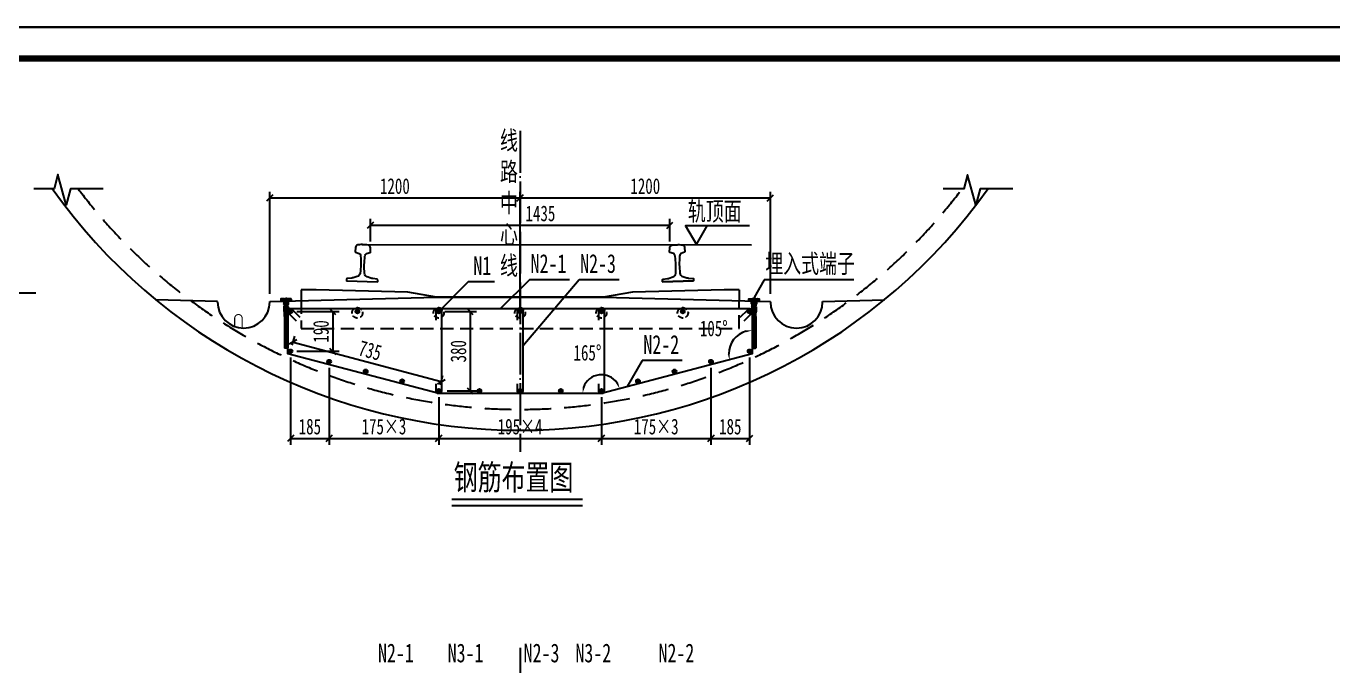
# Model space of a CAD drawing. Header units: millimetres. Extents: x 751 to 23969, y -17237 to -4028.
# Drawn here: x 6586 to 12849, y -11384 to -8317 of the extents above; entities that cross this region are included whole.
import ezdxf
from ezdxf.enums import TextEntityAlignment as Align

# ---------------------------------------------------------------- set-up
doc = ezdxf.new("R2010")
doc.units = ezdxf.units.MM
for name, pattern in [('CENTER', [4.1, 3, -0.5, 0.1, -0.5]), ('DASHED', [19.05, 12.7, -6.35]), ('DOTE', [2.42, 2, -0.2, 0.02, -0.2])]:
    doc.linetypes.add(name, pattern=pattern)
doc.layers.get('Defpoints').update_dxf_attribs({"color": 250})
for name, color, linetype in [('DOT', 6, 'DOTE'), ('GesoftDrawFrameFrameBlockLayer', 7, 'Continuous'), ('GesoftDrawFrameInLineLayer', 85, 'Continuous'), ('GesoftDrawFrameOutLineLayer', 180, 'Continuous'), ('GesoftDrawFrameTitleLayer', 7, 'Continuous'), ('标注', 3, 'Continuous'), ('粗实线', 4, 'Continuous'), ('钢筋', 4, 'Continuous')]:
    doc.layers.add(name, color=color, linetype=linetype)
doc.styles.add('宋体', font='SimSun.ttf', dxfattribs={"width": 0.7})
doc.styles.add('宋体样式', font='SimSun.ttf', dxfattribs={"width": 0.8})
doc.styles.add('条形码', font='BC_C39.FBC', dxfattribs={"height": 11})
doc.dimstyles.new('1比30', dxfattribs={"dimscale": 30, "dimtxt": 2.5, "dimasz": 1, "dimexe": 1, "dimexo": 1, "dimtad": 3, "dimdec": 0, "dimzin": 0, "dimdsep": 46, "dimtxsty": '宋体', "dimblk": 'OBLIQUE', "dimcen": 0.09, "dimadec": 0, "dimazin": 0, "dimtfac": 1, "dimtdec": 0, "dimtofl": 0, "dimtmove": 0, "dimatfit": 3, "dimfxl": 0, "dimtolj": 1, "dimtzin": 0, "dimarcsym": 0})

# ---------------------------------------------------------------- blocks, each defined once
blk = doc.blocks.new('Sleeper')
for p, q in [((-1050, 35.5), (-1050, -16.25)), ((1050, 35.5), (1050, -16.25))]:
    blk.add_line(p, q)
blk.add_lwpolyline([(1050, 35.5), (978, 35.5), (538, 24.5), (400, 0), (0, 0), (-400, 0), (-538, 24.5), (-978, 35.5), (-1050, 35.5)])
at = {"linetype": 'DASHED', "ltscale": 5}
blk.add_lwpolyline([(-1050, -16.25), (-1050, -150), (0, -150), (1050, -150), (1050, -16.25)], dxfattribs=at)
at = {"linetype": 'DASHED', "ltscale": 2}
for centre in [(-780, -75), (-390, -75), (0, -75), (390, -75), (780, -75)]:
    blk.add_circle(centre, 25, dxfattribs=at)
blk = doc.blocks.new('埋入式端子-2')
at = {"color": 2, "linetype": 'CENTER', "ltscale": 10}
blk.add_line((0, 0), (0, -242.2), dxfattribs=at)
at = {"color": 2, "ltscale": 0.03}
for p, q in [((-25, -6.9), (-25, -12.4)), ((-19.7, -13.9), (-25, -8.6)), ((-23.4, -13.9), (-25, -12.3)), ((-21, -5.9), (-24, -5.9)), ((-15, -14.9), (-24, -5.9)), ((-23.5, -13.9), (-17.5, -13.9)), ((-21, -6.2), (-21, -5.9)), ((-19.5, -6.7), (-20.5, -6.7)), ((-19.5, -5.9), (-19.5, -6.7)), ((-16.5, -5.9), (-19.5, -5.9)), ((-8.5, -17.7), (-19.5, -6.7)), ((-17.5, -13.9), (-17.5, -13.9)), ((-16.5, -6), (-16.6, -5.9)), ((-16.5, -6.7), (-16.5, -5.9)), ((-15.5, -6.7), (-16.5, -6.7)), ((-16.5, -14.9), (-13.5, -14.9)), ((-8.5, -14), (-15.8, -6.7)), ((-15, -5.9), (-15, -6.2)), ((-8.5, -5.9), (-15, -5.9)), ((-8.5, -10.3), (-12.9, -5.9)), ((-11.5, -16.9), (-11.5, -29.4)), ((-8.5, -21.4), (-11.5, -18.4)), ((-7.4, -26.2), (-11.5, -22.1)), ((0, -37.3), (-11.5, -25.8)), ((-10.2, -30.9), (-11.5, -29.5)), ((-10.7, -45.6), (-10.7, -64.6)), ((0, -59.6), (-10.7, -48.9)), ((0, -63.3), (-10.7, -52.6)), ((0, -67), (-10.7, -56.3)), ((0, -70.7), (-10.7, -60)), ((10.2, -66.1), (-10.6, -45.2)), ((-10, -30.9), (-9.9, -30.9)), ((0, -52.2), (-9.3, -42.8)), ((-8.5, -6.5), (-9.2, -5.9)), ((0, -48.5), (-8.6, -39.8)), ((-7.4, -7), (-8.5, -5.9)), ((-8.5, -23.9), (-8.5, -5.9)), ((8.5, -23.9), (-8.5, -23.9)), ((-8.4, -32.4), (-8.4, -38.5)), ((0, -41), (-8.4, -32.7)), ((0, -44.7), (-8.4, -36.4)), ((-7.4, -28.9), (-7.4, -7)), ((-7.4, -7), (7.4, -7)), ((0, -34.3), (-7.4, -28.9)), ((7.4, -28.9), (-7.4, -28.9)), ((7.4, -28.9), (0, -34.3)), ((10.7, -48), (0, -37.3)), ((10.7, -51.7), (0, -41)), ((10.7, -55.4), (0, -44.7)), ((10.7, -59.1), (0, -48.5)), ((10.7, -62.9), (0, -52.2)), ((9, -68.6), (0, -59.6)), ((9.4, -43), (0.4, -34)), ((8.4, -38.2), (2.5, -32.4)), ((8.4, -34.5), (4.7, -30.9)), ((8.8, -31.3), (6.8, -29.3)), ((8.5, -5.9), (7.4, -7)), ((7.4, -7), (7.4, -28.9)), ((11.3, -30.1), (7.4, -26.2)), ((8.4, -38.5), (8.4, -32.4)), ((24, -5.9), (8.5, -5.9)), ((8.5, -23.9), (8.5, -5.9)), ((14.7, -14.9), (8.5, -8.7)), ((11.8, -15.8), (8.5, -12.4)), ((11.5, -19.1), (8.5, -16.1)), ((11.5, -22.8), (8.5, -19.8)), ((11.5, -26.5), (8.5, -23.5)), ((17.5, -14), (9.4, -5.9)), ((9.9, -30.9), (10, -30.9)), ((10.7, -45.6), (10.7, -64.6)), ((11.5, -29.4), (11.5, -16.9)), ((21, -13.8), (13.1, -5.9)), ((13.5, -14.9), (16.5, -14.9)), ((21, -10.1), (16.8, -5.9)), ((17.5, -13.9), (23.5, -13.9)), ((25, -6.7), (21, -6.7)), ((21, -6.9), (21, -13.9)), ((25, -7), (21, -7)), ((25, -12.4), (25, -6.9)), ((0, -74.4), (-10.7, -63.8)), ((0, -78.2), (-8.9, -69.3)), ((-8.4, -124.2), (-8.8, -123.8)), ((-8.4, -91.1), (-8.4, -72)), ((0, -81.9), (-8.4, -73.5)), ((0, -85.6), (-8.4, -77.2)), ((0, -89.3), (-8.4, -80.9)), ((8.4, -101.4), (-8.4, -84.7)), ((8.4, -105.1), (-8.4, -88.4)), ((-8.4, -91.1), (-8.4, -97.8)), ((-3.2, -97.2), (-8.4, -92.1)), ((8.4, -108.8), (-8.4, -92.1)), ((0, -104.1), (-8.4, -95.8)), ((-8.4, -97.8), (-8.4, -241.2)), ((0, -107.9), (-8.4, -99.5)), ((0, -111.6), (-8.4, -103.2)), ((0, -115.3), (-8.4, -106.9)), ((0, -119), (-8.4, -110.6)), ((0, -122.7), (-8.4, -114.4)), ((0, -126.4), (-8.4, -118.1)), ((0, -130.1), (-8.4, -121.8)), ((0, -100.4), (-0.4, -100)), ((8.4, -71.7), (0, -63.3)), ((8.4, -75.4), (0, -67)), ((8.4, -79.1), (0, -70.7)), ((8.4, -82.8), (0, -74.4)), ((8.4, -86.5), (0, -78.2)), ((8.4, -90.2), (0, -81.9)), ((7.6, -93.2), (0, -85.6)), ((8.4, -97.6), (0, -89.3)), ((0.6, -93.6), (0, -93)), ((8.4, -112.5), (0, -104.1)), ((8.4, -116.2), (0, -107.9)), ((8.4, -119.9), (0, -111.6)), ((8.4, -123.6), (0, -115.3)), ((8.4, -127.3), (0, -119)), ((8.4, -131.1), (0, -122.7)), ((8.4, -105.1), (0.9, -97.6)), ((8.4, -101.4), (3.3, -96.3)), ((8.4, -72), (8.4, -91.1)), ((8.4, -91.1), (8.4, -241.2)), ((0, -133.8), (-8.4, -125.5)), ((0, -137.6), (-8.4, -129.2)), ((8.4, -149.6), (-8.4, -132.9)), ((8.4, -153.3), (-8.4, -136.6)), ((8.4, -157), (-8.4, -140.3)), ((8.4, -160.8), (-8.4, -144.1)), ((8.4, -164.5), (-8.4, -147.8)), ((-8.4, -150.5), (-8.4, -157.2)), ((-3.2, -156.6), (-8.4, -151.5)), ((8.4, -168.2), (-8.4, -151.5)), ((0, -163.5), (-8.4, -155.2)), ((0, -167.3), (-8.4, -158.9)), ((0, -171), (-8.4, -162.6)), ((0, -174.7), (-8.4, -166.3)), ((0, -178.4), (-8.4, -170)), ((0, -182.1), (-8.4, -173.8)), ((0, -185.8), (-8.4, -177.5)), ((0, -189.5), (-8.4, -181.2)), ((0, -193.2), (-8.4, -184.9)), ((0, -159.8), (-0.4, -159.4)), ((8.4, -134.8), (0, -126.4)), ((8.4, -138.5), (0, -130.1)), ((8.4, -142.2), (0, -133.8)), ((8.4, -145.9), (0, -137.6)), ((7.6, -152.6), (0, -145)), ((0.6, -153), (0, -152.4)), ((8.4, -171.9), (0, -163.5)), ((8.4, -175.6), (0, -167.3)), ((8.4, -179.3), (0, -171)), ((8.4, -183), (0, -174.7)), ((8.4, -186.7), (0, -178.4)), ((8.4, -190.5), (0, -182.1)), ((8.4, -194.2), (0, -185.8)), ((8.4, -164.5), (0.9, -157)), ((8.4, -160.8), (3.3, -155.7)), ((8.4, -150.5), (8.4, -157.6)), ((0, -196.9), (-8.4, -188.6)), ((8.4, -209), (-8.4, -192.3)), ((8.4, -212.7), (-8.4, -196)), ((8.4, -216.4), (-8.4, -199.7)), ((8.4, -220.1), (-8.4, -203.4)), ((8.4, -223.9), (-8.4, -207.2)), ((-8.4, -209.9), (-8.4, -216.6)), ((-3.2, -216), (-8.4, -210.9)), ((8.4, -227.6), (-8.4, -210.9)), ((0, -222.9), (-8.4, -214.6)), ((0, -226.6), (-8.4, -218.3)), ((8.4, -238.7), (-8.4, -222)), ((7.2, -241.2), (-8.4, -225.7)), ((3.4, -241.2), (-8.4, -229.4)), ((0, -241.5), (-8.4, -233.1)), ((-4, -241.2), (-8.4, -236.9)), ((8.3, -241.2), (-8.4, -241.2)), ((-8.4, -241.2), (-7.4, -242.2)), ((7.3, -242.2), (-7.4, -242.2)), ((0, -219.2), (-0.4, -218.8)), ((8.4, -197.9), (0, -189.5)), ((8.4, -201.6), (0, -193.2)), ((8.4, -205.3), (0, -196.9)), ((7.6, -212), (0, -204.4)), ((0.6, -212.4), (0, -211.8)), ((8.4, -231.3), (0, -222.9)), ((8.4, -235), (0, -226.6)), ((8.4, -223.9), (0.9, -216.4)), ((8.3, -241.2), (7.3, -242.2))]:
    blk.add_line(p, q, dxfattribs=at)
at = {"color": 2}
for p, q in [((-19.5, -5.9), (-21, -5.9)), ((-16.5, -5.9), (-15, -5.9)), ((-15, -5.9), (-15, -5.9)), ((-8.5, -5.9), (8.5, -5.9)), ((17.5, -13.9), (17.5, -13.9))]:
    blk.add_line(p, q, dxfattribs=at)
at = {"color": 2, "ltscale": 0.03}
for centre, radius, start, end in [((-24, -6.9), 1, 90, 180), ((-23.5, -12.4), 1.5, 180, 270), ((-20.5, -6.2), 0.5, 180, 270), ((-16.5, -13.9), 1, 180, 270), ((-15.5, -6.2), 0.5, 270, 0), ((-13.5, -16.9), 2, 0, 90), ((-10, -29.4), 1.5, 180, 270), ((-9.9, -32.4), 1.5, 0, 90), ((9.9, -32.4), 1.5, 90, 180), ((10, -29.4), 1.5, 270, 0), ((9.1, -45.6), 1.6, 0, 38.31252), ((13.5, -16.9), 2, 90, 180), ((16.5, -13.9), 1, 270, 0), ((20, -6.9), 1, 0, 90), ((23.5, -12.4), 1.5, 270, 0), ((24, -6.9), 1, 0, 90), ((8.3, -64.6), 2.4, 323.44685, 0)]:
    blk.add_arc(centre, radius, start, end, dxfattribs=at)
at = {"color": 2}
for centre, radius, start, end in [((-9.1, -45.6), 1.6, 141.68748, 180), ((-8.3, -64.6), 2.4, 180, 216.55315)]:
    blk.add_arc(centre, radius, start, end, dxfattribs=at)
at = {"color": 2, "ltscale": 0.03}
for points in [[(-10.3, -44.6), (-8.8, -42.7), (-8.9, -40.6), (-8.4, -38.5)], [(10.3, -44.6), (8.8, -42.7), (8.9, -40.6), (8.4, -38.5)], [(-10.2, -66), (-8.8, -67.9), (-8.9, -70), (-8.4, -72)], [(10.2, -66), (8.8, -67.9), (8.9, -70), (8.4, -72)]]:
    blk.add_open_spline(points, degree=3, dxfattribs=at)
blk = doc.blocks.new('_Oblique')
at = {"color": 0, "linetype": 'ByBlock', "lineweight": -2}
blk.add_line((-0.5, -0.5), (0.5, 0.5), dxfattribs=at)
blk = doc.blocks.new('*D18')
at = {"layer": 'Defpoints', "color": 0, "transparency": 16777216}
for p in [(8563.8, -9685.6), (8573.8, -10065.7), (8714.7, -10065.7)]:
    blk.add_point(p, dxfattribs=at)
at = {"layer": '标注', "color": 0, "lineweight": -2, "transparency": 16777216}
for p, q in [((8593.8, -9685.6), (8744.7, -9685.6)), ((8714.7, -9685.6), (8714.7, -10065.7)), ((8603.8, -10065.7), (8744.7, -10065.7))]:
    blk.add_line(p, q, dxfattribs=at)
at = {"layer": '标注', "color": 0, "lineweight": -2, "transparency": 16777216, "xscale": 30, "yscale": 30, "zscale": 30}
for p, rotation in [((8714.7, -9685.6), 90), ((8714.7, -10065.7), 270)]:
    blk.add_blockref('_Oblique', p, dxfattribs=dict(at, rotation=rotation))
at = {"layer": '标注', "color": 0, "transparency": 16777216, "insert": (8658.4, -9875.7), "char_height": 75, "attachment_point": 5, "rotation": 90, "style": '宋体'}
blk.add_mtext('\\A1;380', dxfattribs=at)
blk = doc.blocks.new('*D10')
at = {"layer": 'Defpoints', "color": 0, "transparency": 16777216}
for p in [(8953.8, -9140.6), (7753.8, -9630.6), (8953.8, -9630.6)]:
    blk.add_point(p, dxfattribs=at)
at = {"layer": '标注', "color": 0, "lineweight": -2, "transparency": 16777216}
for p, q in [((7753.8, -9600.6), (7753.8, -9110.6)), ((7753.8, -9140.6), (8953.8, -9140.6)), ((8953.8, -9600.6), (8953.8, -9110.6))]:
    blk.add_line(p, q, dxfattribs=at)
at = {"layer": '标注', "color": 0, "lineweight": -2, "transparency": 16777216, "xscale": 30, "yscale": 30, "zscale": 30, "rotation": 180}
blk.add_blockref('_Oblique', (7753.8, -9140.6), dxfattribs=at)
at = {"layer": '标注', "color": 0, "lineweight": -2, "transparency": 16777216, "xscale": 30, "yscale": 30, "zscale": 30}
blk.add_blockref('_Oblique', (8953.8, -9140.6), dxfattribs=at)
at = {"layer": '标注', "color": 0, "transparency": 16777216, "insert": (8353.8, -9084.3), "char_height": 75, "attachment_point": 5, "style": '宋体'}
blk.add_mtext('\\A1;1200', dxfattribs=at)
blk = doc.blocks.new('*D20')
at = {"layer": 'Defpoints', "color": 0, "transparency": 16777216}
for p in [(10153.8, -9140.6), (10153.8, -9630.6), (8953.8, -9741.8)]:
    blk.add_point(p, dxfattribs=at)
at = {"layer": '标注', "color": 0, "lineweight": -2, "transparency": 16777216}
for p, q in [((8953.8, -9711.8), (8953.8, -9110.6)), ((8953.8, -9140.6), (10153.8, -9140.6)), ((10153.8, -9600.6), (10153.8, -9110.6))]:
    blk.add_line(p, q, dxfattribs=at)
at = {"layer": '标注', "color": 0, "lineweight": -2, "transparency": 16777216, "xscale": 30, "yscale": 30, "zscale": 30, "rotation": 180}
blk.add_blockref('_Oblique', (8953.8, -9140.6), dxfattribs=at)
at = {"layer": '标注', "color": 0, "lineweight": -2, "transparency": 16777216, "xscale": 30, "yscale": 30, "zscale": 30}
blk.add_blockref('_Oblique', (10153.8, -9140.6), dxfattribs=at)
at = {"layer": '标注', "color": 0, "transparency": 16777216, "insert": (9553.8, -9084.3), "char_height": 75, "attachment_point": 5, "style": '宋体'}
blk.add_mtext('\\A1;1200', dxfattribs=at)
blk = doc.blocks.new('*D14')
at = {"layer": 'Defpoints', "color": 0, "transparency": 16777216}
for p in [(9671.4, -9271.4), (8236.3, -9379.8), (9671.4, -9379.8)]:
    blk.add_point(p, dxfattribs=at)
at = {"layer": '标注', "color": 0, "lineweight": -2, "transparency": 16777216}
for p, q in [((8236.3, -9349.8), (8236.3, -9241.4)), ((9671.4, -9349.8), (9671.4, -9241.4)), ((8236.3, -9271.4), (9671.4, -9271.4))]:
    blk.add_line(p, q, dxfattribs=at)
at = {"layer": '标注', "color": 0, "lineweight": -2, "transparency": 16777216, "xscale": 30, "yscale": 30, "zscale": 30, "rotation": 180}
blk.add_blockref('_Oblique', (8236.3, -9271.4), dxfattribs=at)
at = {"layer": '标注', "color": 0, "lineweight": -2, "transparency": 16777216, "xscale": 30, "yscale": 30, "zscale": 30}
blk.add_blockref('_Oblique', (9671.4, -9271.4), dxfattribs=at)
at = {"layer": '标注', "color": 0, "transparency": 16777216, "insert": (9051.3, -9215.2), "char_height": 75, "attachment_point": 5, "style": '宋体'}
blk.add_mtext('\\A1;1435', dxfattribs=at)
blk = doc.blocks.new('*D44')
at = {"layer": 'Defpoints', "color": 0, "transparency": 16777216}
for p in [(10066.8, -9888.7), (9375.1, -9993.7), (8953.8, -10078.8), (9343.8, -10078.8), (9343.8, -10078.8)]:
    blk.add_point(p, dxfattribs=at)
at = {"layer": '标注', "color": 0, "lineweight": -2, "transparency": 16777216}
blk.add_arc((9343.8, -10078.8), 90.7, 33.77291, 160.95621, dxfattribs=at)
at = {"layer": '标注', "color": 0, "transparency": 16777216}
for points in [[(9263.1, -10050), (9253.2, -10048.4), (9253.2, -10078.8)], [(9423.8, -10026.3), (9414.6, -10030.4), (9431.5, -10055.7)]]:
    blk.add_solid(points, dxfattribs=at)
at = {"layer": '标注', "color": 0, "transparency": 16777216, "insert": (9276.7, -9883.3), "char_height": 75, "attachment_point": 5, "style": '宋体'}
blk.add_mtext('\\A1;165°', dxfattribs=at)
blk = doc.blocks.new('*D47')
at = {"layer": 'Defpoints', "color": 0, "transparency": 16777216}
for p in [(7853.8, -9685.6), (7853.8, -9875.7), (8056.1, -9875.7)]:
    blk.add_point(p, dxfattribs=at)
at = {"layer": '标注', "color": 0, "lineweight": -2, "transparency": 16777216}
for p, q in [((7883.8, -9685.6), (8086.1, -9685.6)), ((8056.1, -9685.6), (8056.1, -9875.7)), ((7883.8, -9875.7), (8086.1, -9875.7))]:
    blk.add_line(p, q, dxfattribs=at)
at = {"layer": '标注', "color": 0, "lineweight": -2, "transparency": 16777216, "xscale": 30, "yscale": 30, "zscale": 30}
for p, rotation in [((8056.1, -9685.6), 90), ((8056.1, -9875.7), 270)]:
    blk.add_blockref('_Oblique', p, dxfattribs=dict(at, rotation=rotation))
at = {"layer": '标注', "color": 0, "transparency": 16777216, "insert": (7999.9, -9780.7), "char_height": 75, "attachment_point": 5, "rotation": 90, "style": '宋体'}
blk.add_mtext('\\A1;190', dxfattribs=at)
blk = doc.blocks.new('*D48')
at = {"layer": 'Defpoints', "color": 0, "transparency": 16777216}
for p in [(10066.8, -9685.6), (10002.2, -9796), (10066.8, -9888.7), (10066.8, -9888.7), (9343.8, -10078.8)]:
    blk.add_point(p, dxfattribs=at)
at = {"layer": '标注', "color": 0, "lineweight": -2, "transparency": 16777216}
blk.add_arc((10066.8, -9888.7), 113, 105.25894, 179.47018, dxfattribs=at)
at = {"layer": '标注', "color": 0, "transparency": 16777216}
for points in [[(10036.4, -9774.7), (10037.8, -9784.7), (10066.8, -9775.7)], [(9958.8, -9887), (9948.9, -9888.3), (9957.6, -9917.4)]]:
    blk.add_solid(points, dxfattribs=at)
at = {"layer": '标注', "color": 0, "transparency": 16777216, "insert": (9882.3, -9766.8), "char_height": 75, "attachment_point": 5, "style": '宋体'}
blk.add_mtext('\\A1;105°', dxfattribs=at)
blk = doc.blocks.new('*D51')
at = {"layer": 'Defpoints', "color": 0, "transparency": 16777216}
for p in [(10053.8, -9875.7), (9868.8, -9925.6), (10053.8, -10293.7)]:
    blk.add_point(p, dxfattribs=at)
at = {"layer": '标注', "color": 0, "lineweight": -2, "transparency": 16777216}
for p, q in [((9868.8, -9955.6), (9868.8, -10323.7)), ((10053.8, -9905.7), (10053.8, -10323.7)), ((9868.8, -10293.7), (10053.8, -10293.7))]:
    blk.add_line(p, q, dxfattribs=at)
at = {"layer": '标注', "color": 0, "lineweight": -2, "transparency": 16777216, "xscale": 30, "yscale": 30, "zscale": 30, "rotation": 180}
blk.add_blockref('_Oblique', (9868.8, -10293.7), dxfattribs=at)
at = {"layer": '标注', "color": 0, "lineweight": -2, "transparency": 16777216, "xscale": 30, "yscale": 30, "zscale": 30}
blk.add_blockref('_Oblique', (10053.8, -10293.7), dxfattribs=at)
at = {"layer": '标注', "color": 0, "transparency": 16777216, "insert": (9961.3, -10237.4), "char_height": 75, "attachment_point": 5, "style": '宋体'}
blk.add_mtext('\\A1;185', dxfattribs=at)
blk = doc.blocks.new('*D52')
at = {"layer": 'Defpoints', "color": 0, "transparency": 16777216}
for p in [(7853.8, -9875.7), (8038.8, -9925.6), (8038.8, -10293.7)]:
    blk.add_point(p, dxfattribs=at)
at = {"layer": '标注', "color": 0, "lineweight": -2, "transparency": 16777216}
for p, q in [((7853.8, -9905.7), (7853.8, -10323.7)), ((8038.8, -9955.6), (8038.8, -10323.7)), ((7853.8, -10293.7), (8038.8, -10293.7))]:
    blk.add_line(p, q, dxfattribs=at)
at = {"layer": '标注', "color": 0, "lineweight": -2, "transparency": 16777216, "xscale": 30, "yscale": 30, "zscale": 30, "rotation": 180}
blk.add_blockref('_Oblique', (7853.8, -10293.7), dxfattribs=at)
at = {"layer": '标注', "color": 0, "lineweight": -2, "transparency": 16777216, "xscale": 30, "yscale": 30, "zscale": 30}
blk.add_blockref('_Oblique', (8038.8, -10293.7), dxfattribs=at)
at = {"layer": '标注', "color": 0, "transparency": 16777216, "insert": (7946.3, -10237.4), "char_height": 75, "attachment_point": 5, "style": '宋体'}
blk.add_mtext('\\A1;185', dxfattribs=at)
blk = doc.blocks.new('*D53')
at = {"layer": 'Defpoints', "color": 0, "transparency": 16777216}
for p in [(8038.8, -9925.6), (8563.8, -10065.7), (8563.8, -10293.7)]:
    blk.add_point(p, dxfattribs=at)
at = {"layer": '标注', "color": 0, "lineweight": -2, "transparency": 16777216}
for p, q in [((8038.8, -9955.6), (8038.8, -10323.7)), ((8563.8, -10095.7), (8563.8, -10323.7)), ((8038.8, -10293.7), (8563.8, -10293.7))]:
    blk.add_line(p, q, dxfattribs=at)
at = {"layer": '标注', "color": 0, "lineweight": -2, "transparency": 16777216, "xscale": 30, "yscale": 30, "zscale": 30, "rotation": 180}
blk.add_blockref('_Oblique', (8038.8, -10293.7), dxfattribs=at)
at = {"layer": '标注', "color": 0, "lineweight": -2, "transparency": 16777216, "xscale": 30, "yscale": 30, "zscale": 30}
blk.add_blockref('_Oblique', (8563.8, -10293.7), dxfattribs=at)
at = {"layer": '标注', "color": 0, "transparency": 16777216, "insert": (8301.3, -10237.4), "char_height": 75, "attachment_point": 5, "style": '宋体'}
blk.add_mtext('\\A1;175×3', dxfattribs=at)
blk = doc.blocks.new('*D54')
at = {"layer": 'Defpoints', "color": 0, "transparency": 16777216}
for p in [(8563.8, -10065.7), (9343.8, -10065.7), (9343.8, -10293.7)]:
    blk.add_point(p, dxfattribs=at)
at = {"layer": '标注', "color": 0, "lineweight": -2, "transparency": 16777216}
for p, q in [((8563.8, -10095.7), (8563.8, -10323.7)), ((9343.8, -10095.7), (9343.8, -10323.7)), ((8563.8, -10293.7), (9343.8, -10293.7))]:
    blk.add_line(p, q, dxfattribs=at)
at = {"layer": '标注', "color": 0, "lineweight": -2, "transparency": 16777216, "xscale": 30, "yscale": 30, "zscale": 30, "rotation": 180}
blk.add_blockref('_Oblique', (8563.8, -10293.7), dxfattribs=at)
at = {"layer": '标注', "color": 0, "lineweight": -2, "transparency": 16777216, "xscale": 30, "yscale": 30, "zscale": 30}
blk.add_blockref('_Oblique', (9343.8, -10293.7), dxfattribs=at)
at = {"layer": '标注', "color": 0, "transparency": 16777216, "insert": (8953.8, -10237.4), "char_height": 75, "attachment_point": 5, "style": '宋体'}
blk.add_mtext('\\A1;195×4', dxfattribs=at)
blk = doc.blocks.new('*D55')
at = {"layer": 'Defpoints', "color": 0, "transparency": 16777216}
for p in [(9868.8, -9925.6), (9343.8, -10065.7), (9868.8, -10293.7)]:
    blk.add_point(p, dxfattribs=at)
at = {"layer": '标注', "color": 0, "lineweight": -2, "transparency": 16777216}
for p, q in [((9868.8, -9955.6), (9868.8, -10323.7)), ((9343.8, -10095.7), (9343.8, -10323.7)), ((9343.8, -10293.7), (9868.8, -10293.7))]:
    blk.add_line(p, q, dxfattribs=at)
at = {"layer": '标注', "color": 0, "lineweight": -2, "transparency": 16777216, "xscale": 30, "yscale": 30, "zscale": 30, "rotation": 180}
blk.add_blockref('_Oblique', (9343.8, -10293.7), dxfattribs=at)
at = {"layer": '标注', "color": 0, "lineweight": -2, "transparency": 16777216, "xscale": 30, "yscale": 30, "zscale": 30}
blk.add_blockref('_Oblique', (9868.8, -10293.7), dxfattribs=at)
at = {"layer": '标注', "color": 0, "transparency": 16777216, "insert": (9606.3, -10237.4), "char_height": 75, "attachment_point": 5, "style": '宋体'}
blk.add_mtext('\\A1;175×3', dxfattribs=at)
blk = doc.blocks.new('*D56')
at = {"layer": 'Defpoints', "color": 0, "transparency": 16777216}
for p in [(7853.8, -9875.7), (8563.8, -10065.6), (8575.6, -10021.6)]:
    blk.add_point(p, dxfattribs=at)
at = {"layer": '标注', "color": 0, "lineweight": -2, "transparency": 16777216}
for p, q in [((7861.6, -9846.7), (7873.4, -9802.7)), ((7865.6, -9831.7), (8575.6, -10021.6)), ((8571.6, -10036.6), (8583.4, -9992.6))]:
    blk.add_line(p, q, dxfattribs=at)
at = {"layer": '标注', "color": 0, "lineweight": -2, "transparency": 16777216, "xscale": 30, "yscale": 30, "zscale": 30}
for p, rotation in [((7865.6, -9831.7), 165.0235089982488), ((8575.6, -10021.6), 345.0235089982488)]:
    blk.add_blockref('_Oblique', p, dxfattribs=dict(at, rotation=rotation))
at = {"layer": '标注', "color": 0, "transparency": 16777216, "insert": (8235.1, -9872.3), "char_height": 75, "attachment_point": 5, "rotation": 345.02351, "style": '宋体'}
blk.add_mtext('\\A1;735', dxfattribs=at)
blk = doc.blocks.new('0.25_a528e8101059b214a0224c9661d1e9c2')
at = {"layer": 'GesoftDrawFrameInLineLayer', "color": 0, "const_width": 1}
blk.add_lwpolyline([(0, 0), (0, 287), (-495, 287), (-495, 0), (0, 0)], dxfattribs=at)
at = {"layer": 'GesoftDrawFrameOutLineLayer', "color": 0, "const_width": 0.35}
blk.add_lwpolyline([(5, -5), (5, 292), (-520, 292), (-520, -5), (5, -5)], dxfattribs=at)
blk = doc.blocks.new('GESOFT00000000NEW_049a35bf7f0736cc4250df00ece10f93_a528e8101059b214a0224c9661d1e9c2_2e1cf7a908f61d0b50dc33cccab90907')
at = {"layer": 'GesoftDrawFrameFrameBlockLayer'}
blk.add_blockref('0.25_a528e8101059b214a0224c9661d1e9c2', (0, 0), dxfattribs=at)
at = {"layer": 'GesoftDrawFrameTitleLayer', "color": 7, "style": '条形码', "width": 2}
blk.add_attdef('BARCODE', (-2.8, 60.5), '', height=6, rotation=90, dxfattribs=at)
at = {"layer": 'GesoftDrawFrameTitleLayer', "style": '宋体样式'}
for tag, height, width, p in [('GCMC0', 3.6, 0.8, (-40, 43.4)), ('SHEJI', 2.5, 0.8, (-154, 35.2)), ('SHEJI2', 2.5, 0.8, (-137.76, 35.27)), ('SJJD', 2.5, 0.8, (-14, 34.4)), ('JIAOHE', 2.5, 0.8, (-154, 28.8)), ('JIAOHE2', 2.5, 0.8, (-137.61, 28.83)), ('VERSION0', 2.5, 0.8, (-14, 26.4)), ('ZTSD', 2.5, 0.8, (-190, 24)), ('ZYFZR1', 2.5, 0.8, (-154, 22.4)), ('ZYFZR2', 2.5, 0.8, (-137.76, 22.24)), ('CEMING', 4, 0.7, (-84, 22.59)), ('BILI', 2.5, 0.8, (-14, 18.4)), ('XMFZR1', 2.5, 0.8, (-154, 16)), ('XMFZR2', 2.5, 0.8, (-137.98, 16.22)), ('DOCNAME0', 3.5, 0.9, (-84, 13.27)), ('SENHE', 2.5, 0.8, (-154, 9.6)), ('SENHE2', 2.5, 0.8, (-137.41, 9.52)), ('DOCNAME2', 3.5, 0.9, (-84, 9.42)), ('RIQI', 2.5, 0.8, (-14, 10.4)), ('XTSD', 2.5, 0.8, (-190, 4.8)), ('SENDING', 2.5, 0.8, (-154, 3.2)), ('SENDING2', 2.5, 0.8, (-137.41, 3.81)), ('TUHAO', 2.5, 0.8, (-91.5, 3.2)), ('PROJECTNO', 2.5, 0.8, (-47.5, 3.2)), ('PAGENUMBER', 2.5, 0.8, (-31.78, 3.83)), ('PAGECOUNT', 2.5, 0.8, (-10.8, 3.83))]:
    blk.add_attdef(tag, text='', height=height, dxfattribs=dict(at, width=width)).set_placement(p, align=Align.MIDDLE_CENTER)
blk.add_attdef('PIANMING', text='', height=4, dxfattribs=at).set_placement((-84, 31.09), align=Align.MIDDLE_CENTER)

msp = doc.modelspace()

# ---------------------------------------------------------------- hatches: boundary and pattern name
at = {"layer": '钢筋'}
h = msp.add_hatch(color=256, dxfattribs=at)
h.dxf.hatch_style = 1
h.paths.add_polyline_path([(7862.83, -9685.63, 1), (7844.83, -9685.63, 1)])
h = msp.add_hatch(color=256, dxfattribs=at)
h.dxf.hatch_style = 1
h.paths.add_polyline_path([(8182.83, -9685.63, 1), (8164.83, -9685.63, 1)])
h = msp.add_hatch(color=256, dxfattribs=at)
h.dxf.hatch_style = 1
h.paths.add_polyline_path([(8572.83, -9685.63, 1), (8554.83, -9685.63, 1)])
h = msp.add_hatch(color=256, dxfattribs=at)
h.dxf.hatch_style = 1
h.paths.add_polyline_path([(8962.83, -9685.63, 1), (8944.83, -9685.63, 1)])
h = msp.add_hatch(color=256, dxfattribs=at)
h.dxf.hatch_style = 1
h.paths.add_polyline_path([(9352.83, -9685.63, 1), (9334.83, -9685.63, 1)])
h = msp.add_hatch(color=256, dxfattribs=at)
h.dxf.hatch_style = 1
h.paths.add_polyline_path([(9742.83, -9685.63, 1), (9724.83, -9685.63, 1)])
h = msp.add_hatch(color=256, dxfattribs=at)
h.dxf.hatch_style = 1
h.paths.add_polyline_path([(10062.83, -9685.63, 1), (10044.83, -9685.63, 1)])
h = msp.add_hatch(color=256, dxfattribs=at)
h.dxf.hatch_style = 1
h.paths.add_polyline_path([(7862.83, -9875.7, 1), (7844.83, -9875.7, 1)])
h = msp.add_hatch(color=256, dxfattribs=at)
h.dxf.hatch_style = 1
h.paths.add_polyline_path([(10062.83, -9875.7, 1), (10044.83, -9875.7, 1)])
h = msp.add_hatch(color=256, dxfattribs=at)
h.dxf.hatch_style = 1
h.paths.add_polyline_path([(8047.83, -9925.6, 1), (8029.83, -9925.6, 1)])
h = msp.add_hatch(color=256, dxfattribs=at)
h.dxf.hatch_style = 1
h.paths.add_polyline_path([(9877.83, -9925.6, 1), (9859.83, -9925.6, 1)])
h = msp.add_hatch(color=256, dxfattribs=at)
h.dxf.hatch_style = 1
h.paths.add_polyline_path([(8222.83, -9972.3, 1), (8204.83, -9972.3, 1)])
h = msp.add_hatch(color=256, dxfattribs=at)
h.dxf.hatch_style = 1
h.paths.add_polyline_path([(8397.83, -10019, 1), (8379.83, -10019, 1)])
h = msp.add_hatch(color=256, dxfattribs=at)
h.dxf.hatch_style = 1
h.paths.add_polyline_path([(9527.83, -10019, 1), (9509.83, -10019, 1)])
h = msp.add_hatch(color=256, dxfattribs=at)
h.dxf.hatch_style = 1
h.paths.add_polyline_path([(9702.83, -9972.3, 1), (9684.83, -9972.3, 1)])
h = msp.add_hatch(color=256, dxfattribs=at)
h.dxf.hatch_style = 1
h.paths.add_polyline_path([(8572.83, -10065.63, 1), (8554.83, -10065.63, 1)])
h = msp.add_hatch(color=256, dxfattribs=at)
h.dxf.hatch_style = 1
h.paths.add_polyline_path([(8572.83, -10065.63, 1), (8554.83, -10065.63, 1)])
h = msp.add_hatch(color=256, dxfattribs=at)
h.dxf.hatch_style = 1
h.paths.add_polyline_path([(8572.83, -10065.7, 1), (8554.83, -10065.7, 1)])
h = msp.add_hatch(color=256, dxfattribs=at)
h.dxf.hatch_style = 1
h.paths.add_polyline_path([(8767.83, -10065.7, 1), (8749.83, -10065.7, 1)])
h = msp.add_hatch(color=256, dxfattribs=at)
h.dxf.hatch_style = 1
h.paths.add_polyline_path([(8962.83, -10065.7, 1), (8944.83, -10065.7, 1)])
h = msp.add_hatch(color=256, dxfattribs=at)
h.dxf.hatch_style = 1
h.paths.add_polyline_path([(9157.83, -10065.7, 1), (9139.83, -10065.7, 1)])
h = msp.add_hatch(color=256, dxfattribs=at)
h.dxf.hatch_style = 1
h.paths.add_polyline_path([(9352.83, -10065.7, 1), (9334.83, -10065.7, 1)])

# ---------------------------------------------------------------- linework, layer by layer
for p, q in [((8196.26, -9364.63), (10062.47, -9364.7)), ((9637.83, -9542.47), (9783.78, -9538.82))]:
    msp.add_line(p, q)
for points in [[(6955.79, -9096.49), (6798.23, -9096.49), (6777.47, -9173.97), (6738.54, -9028.66), (6720.23, -9096.97), (6622.41, -9096.97)], [(11315.79, -9096.99), (11158.23, -9096.99), (11137.47, -9174.47), (11098.53, -9029.16), (11080.23, -9097.47), (10982.4, -9097.47)]]:
    msp.add_lwpolyline(points)
at = {"ltscale": 0.8}
for points in [[(8147.09, -9524.63), (8125.76, -9526.46, 0.3821619), (8122.1, -9530.35), (8121.94, -9536.77, 0.4142136), (8123.89, -9538.82), (8269.84, -9542.47, 0.4142136), (8271.89, -9540.52), (8272.05, -9534.1, 0.3821619), (8268.6, -9530.04), (8247.38, -9527.14, -0.0526809), (8239.22, -9525.13), (8221.22, -9518.64, -0.2959714), (8208.05, -9501.31, -0.0505666), (8210.27, -9420.64, -0.0993426), (8213.4, -9411.31, -0.1861468), (8217.92, -9407.75), (8235.68, -9402.35, 0.3409339), (8237.09, -9400.36), (8236.3, -9379.78, 0.334739), (8226.55, -9367.53, 0.0484879), (8211.26, -9365.15, 0.0083356), (8201.26, -9364.7, 0.0083356), (8191.26, -9364.65, 0.0484879), (8175.87, -9366.26, 0.334739), (8165.52, -9378.01), (8163.7, -9398.53, 0.3409339), (8165.01, -9400.59), (8182.41, -9406.84, -0.1885271), (8186.81, -9410.65, -0.0993426), (8189.48, -9420.12, -0.0505666), (8187.66, -9500.8, -0.2959714), (8173.64, -9517.45), (8154.49, -9523.14, -0.050385), (8146.59, -9524.64)], [(9760.58, -9524.63), (9781.91, -9526.46, -0.3821619), (9785.57, -9530.35), (9785.73, -9536.77, -0.4142136), (9783.78, -9538.82), (9637.83, -9542.47, -0.4142136), (9635.78, -9540.52), (9635.62, -9534.1, -0.3821619), (9639.07, -9530.04), (9660.29, -9527.14, 0.0526809), (9668.45, -9525.13), (9686.45, -9518.64, 0.2959714), (9699.62, -9501.31, 0.0505666), (9697.4, -9420.64, 0.0993426), (9694.27, -9411.31, 0.1861468), (9689.74, -9407.75), (9671.99, -9402.35, -0.3409339), (9670.58, -9400.36), (9671.37, -9379.78, -0.334739), (9681.12, -9367.53, -0.0484879), (9696.41, -9365.15, -0.0083356), (9706.4, -9364.7, -0.0083356), (9716.41, -9364.65, -0.0484879), (9731.8, -9366.26, -0.334739), (9742.15, -9378.01), (9743.97, -9398.53, -0.3409339), (9742.65, -9400.59), (9725.26, -9406.84, 0.1885271), (9720.86, -9410.65, 0.0993426), (9718.19, -9420.12, 0.0505666), (9720.01, -9500.8, 0.2959714), (9734.03, -9517.45), (9753.18, -9523.14, 0.050385), (9761.08, -9524.64)]]:
    msp.add_lwpolyline(points, format="xyb", dxfattribs=at)
at = {"const_width": 5}
msp.add_lwpolyline([(7585.83, -9757.47), (7585.83, -9715.46, -0.8760158), (7621.83, -9715.46), (7621.83, -9764.48)], format="xyb", dxfattribs=at)
msp.add_arc((8953.83, -7504.66), 2750, 215.353623, 324.646377)
at = {"linetype": 'DASHED', "lineweight": 25, "ltscale": 10}
msp.add_arc((8953.83, -7504.66), 2650, 216.919452, 323.054146, dxfattribs=at)
at = {"layer": 'DOT', "ltscale": 100}
for p, q in [((8953.83, -8819.56), (8953.83, -10358.45)), ((8953.83, -11297.82), (8953.83, -15270.71))]:
    msp.add_line(p, q, dxfattribs=at)
at = {"layer": '标注'}
for p, q in [((8705.28, -9542.85), (8563.83, -9685.63)), ((8831.12, -9542.85), (8705.28, -9542.85)), ((8999.08, -9532.56), (8859.01, -9672.63)), ((9236.53, -9532.56), (8966.83, -9851.25)), ((9190.52, -9532.56), (8999.08, -9532.56)), ((9427.97, -9532.56), (9236.53, -9532.56)), ((10123.79, -9532.56), (10075.27, -9618.78)), ((10554.27, -9532.56), (10123.79, -9532.56)), ((5957.53, -9595.7), (6632.23, -9595.7)), ((9539.56, -9920.67), (9467.73, -10045.33)), ((9731, -9920.67), (9539.56, -9920.67)), ((8626.95, -10615.59), (9252.65, -10615.59))]:
    msp.add_line(p, q, dxfattribs=at)
at = {"layer": '标注', "color": 4}
msp.add_line((8626.95, -10585.59), (9252.65, -10585.59), dxfattribs=at)
at = {"layer": '标注'}
msp.add_lwpolyline([(10053.03, -9274.72), (9747.38, -9274.72), (9799.33, -9364.69), (9851.27, -9274.72)], dxfattribs=at)
at = {"layer": '粗实线', "color": 0}
for p, q in [((7503.83, -9636.62), (7207.77, -9629.21)), ((7503.83, -9639.61), (7503.83, -9636.62)), ((7753.83, -9636.69), (8554.18, -9616.68)), ((7753.83, -9639.61), (7753.83, -9636.62)), ((8554.18, -9616.68), (9354.18, -9616.68)), ((9353.83, -9616.62), (10153.83, -9636.62)), ((10153.83, -9639.61), (10153.83, -9636.62)), ((10403.83, -9636.62), (10699.9, -9629.21)), ((10403.83, -9639.61), (10403.83, -9636.62))]:
    msp.add_line(p, q, dxfattribs=at)
for centre in [(7628.83, -9639.61), (10278.83, -9639.61)]:
    msp.add_arc(centre, 125, 180, 0, dxfattribs=at)
at = {"layer": '钢筋'}
for points in [[(10027.67, -9730.18), (10063.03, -9694.82, 0.6681786), (10053.83, -9672.63), (7853.83, -9672.63, 0.6681786), (7844.64, -9694.82), (7880, -9730.18)], [(10009.29, -9711.79), (10044.64, -9676.44, -0.6681786), (10066.83, -9685.63), (10066.83, -9888.7), (9343.83, -10078.76), (8953.8, -10078.76), (8563.83, -10078.76), (7840.83, -9888.7), (7840.83, -9685.63, -0.6681786), (7863.03, -9676.44), (7898.38, -9711.79)], [(8550.83, -9726.77), (8550.83, -9685.63, -1), (8576.83, -9685.63), (8576.83, -10065.7, -1), (8550.83, -10065.7), (8550.83, -10031.84)], [(8940.83, -9726.77), (8940.83, -9685.63, -1), (8966.83, -9685.63), (8966.83, -10065.7, -1), (8940.83, -10065.7), (8940.83, -10031.84)], [(9330.83, -9726.77), (9330.83, -9685.63, -1), (9356.83, -9685.63), (9356.83, -10065.7, -1), (9330.83, -10065.7), (9330.83, -10031.84)]]:
    msp.add_lwpolyline(points, format="xyb", dxfattribs=at)
for centre in [(7853.83, -9685.63), (8173.83, -9685.63), (8563.83, -9685.63), (8953.83, -9685.63), (9343.83, -9685.63), (9733.83, -9685.63), (10053.83, -9685.63), (7853.83, -9875.7), (10053.83, -9875.7), (8038.83, -9925.6), (9868.83, -9925.6), (8213.83, -9972.3), (8388.83, -10019), (9518.83, -10019), (9693.83, -9972.3), (8563.83, -10065.63), (8563.83, -10065.63), (8563.83, -10065.7), (8758.83, -10065.7), (8953.83, -10065.7), (9148.83, -10065.7), (9343.83, -10065.7)]:
    msp.add_circle(centre, 9, dxfattribs=at)

# ---------------------------------------------------------------- block references
at = {"xscale": 30, "yscale": 30, "zscale": 30}
msp.add_blockref('GESOFT00000000NEW_049a35bf7f0736cc4250df00ece10f93_a528e8101059b214a0224c9661d1e9c2_2e1cf7a908f61d0b50dc33cccab90907', (16356.66, -17082.03), dxfattribs=at)
msp.add_blockref('Sleeper', (8953.83, -9616.62))
at = {"rotation": 0.0597375431637939}
msp.add_blockref('埋入式端子-2', (7832.4, -9618.78), dxfattribs=at)
at = {"xscale": -1, "rotation": 359.940263245697}
msp.add_blockref('埋入式端子-2', (10075.27, -9618.78), dxfattribs=at)

# ---------------------------------------------------------------- texts
at = {"layer": 'DOT', "insert": (8857.54, -8819.56), "char_height": 90, "attachment_point": 1, "style": '宋体'}
msp.add_mtext_dynamic_manual_height_columns('线路中心线', width=136.8398, gutter_width=600, heights=[0], dxfattribs=at)
at = {"layer": '标注', "style": '宋体', "width": 0.7}
for s, height, p in [('轨顶面', 90, (9757.96, -9249.45)), ('N1', 90, (8729.79, -9510.39)), ('N2-1', 90, (9004.33, -9500.1)), ('N2-3', 90, (9241.78, -9500.1)), ('埋入式端子', 90, (10129.05, -9500.1)), ('N2-2', 90, (9544.82, -9888.21)), ('钢筋布置图', 120, (8635.9, -10539.97)), ('N2-1', 90, (8272.89, -11367.42)), ('N3-1', 90, (8606.87, -11367.42)), ('N2-3', 90, (8970.96, -11367.42)), ('N3-2', 90, (9219.04, -11367.42)), ('N2-2', 90, (9617.3, -11367.42))]:
    msp.add_text(s, height=height, dxfattribs=at).set_placement(p)

# ---------------------------------------------------------------- dimensions: what is measured, and where the dimension line sits
at = {"layer": '标注'}
for base, p1, p2, picture, middle in [((8953.83, -9140.6), (7753.83, -9630.63), (8953.83, -9630.63), '*D10', (8353.83, -9084.35)), ((8038.83, -10293.69), (7853.83, -9875.7), (8038.83, -9925.6), '*D52', (7946.33, -10237.44)), ((10053.83, -10293.69), (9868.83, -9925.6), (10053.83, -9875.7), '*D51', (9961.33, -10237.44))]:
    dim = msp.add_linear_dim(base=base, p1=p1, p2=p2, dimstyle='1比30', dxfattribs=at)
    dim.commit()
    dim.dimension.update_dxf_attribs({"geometry": picture, "text_midpoint": middle})
dim = msp.add_linear_dim(base=(10153.83, -9140.6), p1=(8953.83, -9741.84), p2=(10153.83, -9630.63), dimstyle='1比30', override={"dimtmove": 1}, dxfattribs=at)
dim.commit()
dim.dimension.update_dxf_attribs({"geometry": '*D20', "text_midpoint": (9553.83, -9084.35)})
dim = msp.add_linear_dim(base=(9671.37, -9271.44), p1=(8236.3, -9379.78), p2=(9671.37, -9379.78), dimstyle='1比30', dxfattribs=at)
dim.commit()
dim.dimension.update_dxf_attribs({"geometry": '*D14', "text_midpoint": (9051.26, -9271.44), "dimtype": 160})
for base, p1, p2, picture, middle in [((8056.11, -9875.7), (7853.83, -9685.63), (7853.83, -9875.7), '*D47', (7999.86, -9780.66)), ((8714.66, -10065.7), (8563.83, -9685.63), (8573.83, -10065.7), '*D18', (8658.41, -9875.66))]:
    dim = msp.add_linear_dim(base=base, p1=p1, p2=p2, angle=90, dimstyle='1比30', dxfattribs=at)
    dim.commit()
    dim.dimension.update_dxf_attribs({"geometry": picture, "text_midpoint": middle})
for base, line2, picture, middle in [((10002.18, -9796.05), ((10066.83, -9685.63), (10066.83, -9888.7)), '*D48', (9966.97, -9822.71)), ((9375.12, -9993.66), ((9343.83, -10078.76), (8953.8, -10078.76)), '*D44', (9302.91, -9959.53))]:
    dim = msp.add_angular_dim_2l(base=base, line1=((10066.83, -9888.7), (9343.83, -10078.76)), line2=line2, dimstyle='1比30', override={"dimsah": 1, "dimtmove": 1}, dxfattribs=at)
    dim.commit()
    dim.dimension.update_dxf_attribs({"geometry": picture, "text_midpoint": middle, "dimtype": 162})
dim = msp.add_aligned_dim(p1=(7853.83, -9875.7), p2=(8563.83, -10065.63), distance=45.55, dimstyle='1比30', dxfattribs=at)
dim.commit()
dim.dimension.update_dxf_attribs({"geometry": '*D56', "text_midpoint": (8235.14, -9872.32)})
for base, p1, p2, text, picture, middle in [((8563.83, -10293.69), (8038.83, -9925.6), (8563.83, -10065.7), '175×3', '*D53', (8301.33, -10237.44)), ((9868.83, -10293.69), (9343.83, -10065.7), (9868.83, -9925.6), '175×3', '*D55', (9606.33, -10237.44)), ((9343.83, -10293.69), (8563.83, -10065.7), (9343.83, -10065.7), '195×4', '*D54', (8953.83, -10237.44))]:
    dim = msp.add_linear_dim(base=base, p1=p1, p2=p2, text=text, dimstyle='1比30', dxfattribs=at)
    dim.commit()
    dim.dimension.update_dxf_attribs({"geometry": picture, "text_midpoint": middle})

doc.saveas('drawing.dxf')
